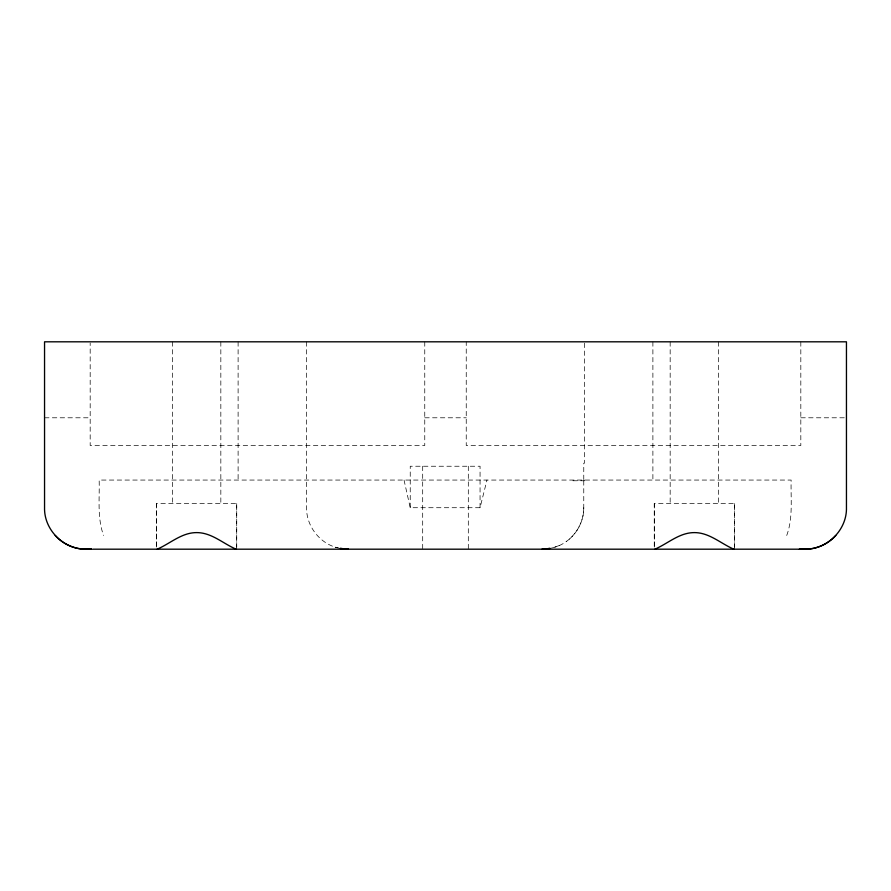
<?xml version="1.0" encoding="UTF-8"?>
<svg xmlns="http://www.w3.org/2000/svg" width="891" height="891" viewBox="0 0 891 891"><rect width="100%" height="100%" fill="white"/><g stroke="black" fill="none" stroke-linecap="round" stroke-linejoin="round"><path stroke-width="0.67" stroke-dasharray="4.46 3.34" d="M236.694 549.19L236.716 503.571L156.56 503.571L156.56 547.809M734.418 549.19L734.44 503.571L654.284 503.571L654.284 547.809M583.761 480.761L583.761 507.714C584.028 526.28 570.318 543.9 552.153 547.954M583.761 507.714C583.794 520.79 577.257 533.609 566.665 541.271M404.024 480.06L410.239 507.714L480.06 507.714L486.976 480.06M786.731 535.469C793.235 517.771 790.618 498.448 791.141 480.06L99.157 480.06C99.692 498.448 97.074 517.771 103.579 535.469M559.147 545.604L550.905 548.288M44.55 417.79L90.18 417.79M424.762 417.79L466.238 417.79M800.82 417.79L845.069 417.79M306.549 341.81L306.549 507.714C306.292 526.291 320.025 543.9 338.19 547.954M335.205 547.163L339.404 548.288M654.284 503.571L654.306 549.19M156.56 503.571L156.582 549.19M800.82 341.81L800.82 445.5L466.238 445.5L466.238 341.81M734.44 503.571L734.44 547.809M718.558 341.81L718.558 503.571M670.166 341.81L670.166 503.571M652.891 341.81L652.891 480.06M584.451 343.18L584.451 463.186L583.761 463.186L583.761 480.06M584.451 480.06L584.451 480.761L570.619 480.761L570.619 480.06M480.06 507.714L480.06 466.238L410.239 466.238L410.239 507.714M468.31 466.238L468.31 549.19M424.762 341.81L424.762 445.5L90.18 445.5L90.18 342.99M422.69 466.238L422.69 549.19M238.109 341.81L238.109 480.06M236.716 503.571L236.716 547.809M220.834 341.81L220.834 503.571M172.442 341.81L172.442 503.571"/><path stroke-width="1.34" d="M806.121 549.146L804.551 549.19L806.756 549.146L804.863 549.19C827.026 549.758 847.029 529.978 846.45 507.714L846.45 341.81L44.55 341.81L44.55 507.714C43.982 529.967 63.963 549.758 86.137 549.19L84.244 549.146L86.449 549.19L84.879 549.146M835.791 535.469C827.672 544.535 815.499 549.602 803.359 549.19L804.562 549.146M801.521 549.19L798.971 549.146L807.023 549.146L801.521 549.19L802.412 549.146M157.139 549.19C170.17 543.633 181.608 532.551 196.633 532.606C211.657 532.551 223.106 543.633 236.126 549.19M654.874 549.19C667.905 543.61 679.332 532.562 694.367 532.606C709.392 532.551 720.83 543.633 733.861 549.19M91.74 549.19L83.977 549.146L91.74 549.19L91.138 549.146M549.836 548.455L542.285 549.19L550.226 548.422M799.26 549.19L799.862 549.146M542.04 549.19L545.693 549.056M802.501 549.19L803.905 549.146M805.676 549.146L803.359 549.19M804.551 549.19L806.478 549.146M86.438 549.146L87.641 549.19C75.501 549.602 63.328 544.535 55.209 535.469M92.942 549.19L798.058 549.19M84.522 549.146L86.449 549.19M87.641 549.19L85.324 549.146M87.095 549.146L88.499 549.19M340.173 548.422L348.27 549.19M344.694 549.056L348.025 549.19L340.473 548.455M88.588 549.146L89.479 549.19"/></g></svg>
